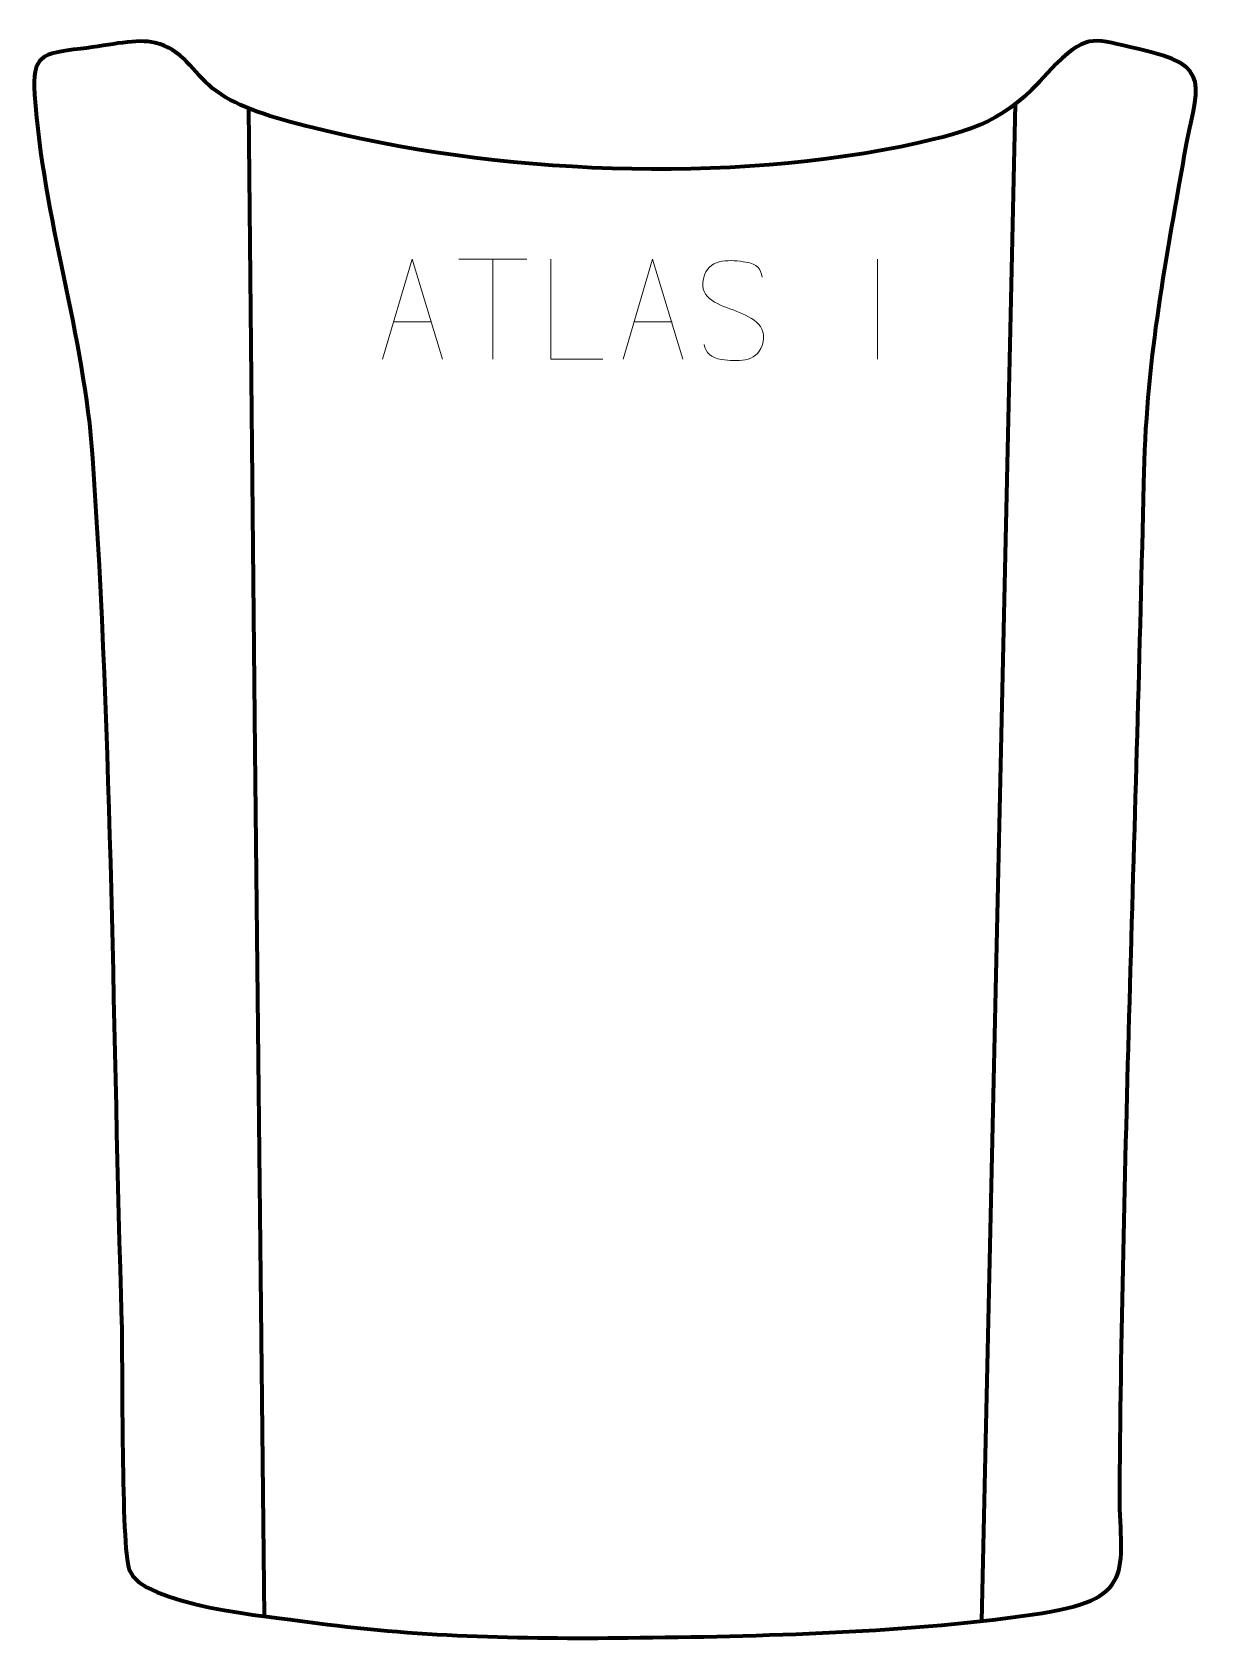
# Model space of a CAD drawing. Header units: millimetres. Extents: x -421 to -125, y 103 to 504.
import ezdxf

# ---------------------------------------------------------------- set-up
doc = ezdxf.new("R2010")
doc.units = ezdxf.units.MM
doc.header["$MEASUREMENT"] = 0
doc.layers.add('layer 2', color=7, linetype='Continuous')
doc.layers.add('layer 3', color=7, linetype='Continuous')

msp = doc.modelspace()

# ---------------------------------------------------------------- linework, layer by layer
at = {"layer": 'layer 2', "color": 142, "lineweight": 158}
msp.add_open_spline([(-366.6386, 485.3675), (-366.6386, 485.3675), (-365.0904, 325.1968), (-365.0904, 325.1968), (-365.0904, 325.1968), (-365.0904, 325.1968), (-362.7112, 109.0152), (-362.7112, 109.0152)], degree=3, knots=[0, 0, 0, 0, 0.33333333, 0.33333333, 0.33333333, 0.33333333, 1, 1, 1, 1], dxfattribs=at)
msp.add_open_spline([(-175.3295, 486.4269), (-175.3295, 486.4269), (-183.7641, 107.8558), (-183.7641, 107.8558)], degree=3, dxfattribs=at)
at = {"layer": 'layer 3', "color": 242, "lineweight": 158}
msp.add_open_spline([(-199.3683, 476.7214), (-182.122, 480.8463), (-176.9935, 483.1271), (-165.0985, 496.4896), (-165.0985, 496.4896), (-156.9802, 504.3777), (-155.3193, 502.4726), (-144.7503, 500.21), (-144.7503, 500.21), (-125.2709, 496.04), (-130.0243, 491.1071), (-133.067, 473.8575), (-133.067, 473.8575), (-138.2433, 444.5467), (-142.6397, 421.9013), (-143.2608, 391.7515), (-143.2608, 391.7515), (-145.062, 308.2041), (-148.5056, 224.682), (-149.2604, 141.1156), (-149.2604, 141.1156), (-149.4393, 121.3073), (-144.1015, 113.6773), (-168.5688, 109.8525), (-168.5688, 109.8525), (-200.8201, 104.9108), (-239.1856, 104.0226), (-272.0082, 103.665), (-272.0082, 103.665), (-298.6676, 103.3999), (-325.4989, 103.8855), (-351.9204, 107.6776), (-351.9204, 107.6776), (-360.6786, 108.8194), (-393.4544, 111.7938), (-396.4286, 120.6235), (-396.4286, 120.6235), (-398.4615, 126.6584), (-398.0501, 172.0275), (-398.3029, 182.3439), (-398.3029, 182.3439), (-400.5503, 254.0689), (-400.6678, 326.5941), (-405.5603, 398.1343), (-405.5603, 398.1343), (-407.6672, 428.942), (-417.9504, 457.9802), (-420.0251, 488.8407), (-420.0251, 488.8407), (-420.6288, 498.6187), (-418.3275, 499.0403), (-408.5264, 500.2282), (-408.5264, 500.2282), (-400.5738, 501.1921), (-394.611, 502.8064), (-389.9479, 501.7333), (-389.9479, 501.7333), (-383.1391, 500.1665), (-380.5519, 494.3889), (-375.6736, 490.4298), (-375.6736, 490.4298), (-370.3812, 486.1347), (-362.696, 483.6048), (-352.1337, 480.8999), (-352.1337, 480.8999), (-304.825, 468.7846), (-247.1712, 466.3061), (-199.3683, 476.7214)], degree=3, knots=[0, 0, 0, 0, 0.05555556, 0.05555556, 0.05555556, 0.05555556, 0.11111111, 0.11111111, 0.11111111, 0.11111111, 0.16666667, 0.16666667, 0.16666667, 0.16666667, 0.22222222, 0.22222222, 0.22222222, 0.22222222, 0.27777778, 0.27777778, 0.27777778, 0.27777778, 0.33333333, 0.33333333, 0.33333333, 0.33333333, 0.38888889, 0.38888889, 0.38888889, 0.38888889, 0.44444444, 0.44444444, 0.44444444, 0.44444444, 0.5, 0.5, 0.5, 0.5, 0.55555556, 0.55555556, 0.55555556, 0.55555556, 0.61111111, 0.61111111, 0.61111111, 0.61111111, 0.66666667, 0.66666667, 0.66666667, 0.66666667, 0.72222222, 0.72222222, 0.72222222, 0.72222222, 0.77777778, 0.77777778, 0.77777778, 0.77777778, 0.83333333, 0.83333333, 0.83333333, 0.83333333, 0.88888889, 0.88888889, 0.88888889, 0.88888889, 1, 1, 1, 1], dxfattribs=at)
at = {"layer": 'layer 3', "color": 250, "lineweight": 9}
for points, knots in [([(-333.1755, 422.7906), (-333.1755, 422.7906), (-325.8045, 447.7441), (-325.8045, 447.7441), (-325.8045, 447.7441), (-325.8045, 447.7441), (-318.2346, 422.7906), (-318.2346, 422.7906)], [0, 0, 0, 0, 0.33333333, 0.33333333, 0.33333333, 0.33333333, 1, 1, 1, 1]), ([(-278.2305, 422.7905), (-278.2305, 422.7905), (-291.1796, 422.7905), (-291.1796, 422.7905), (-291.1796, 422.7905), (-291.1796, 422.7905), (-291.1796, 447.7441), (-291.1796, 447.7441)], [0, 0, 0, 0, 0.33333333, 0.33333333, 0.33333333, 0.33333333, 1, 1, 1, 1]), ([(-273.1755, 422.7906), (-273.1755, 422.7906), (-265.8045, 447.7441), (-265.8045, 447.7441), (-265.8045, 447.7441), (-265.8045, 447.7441), (-258.2346, 422.7906), (-258.2346, 422.7906)], [0, 0, 0, 0, 0.33333333, 0.33333333, 0.33333333, 0.33333333, 1, 1, 1, 1]), ([(-245.7022, 435.0456), (-249.9505, 436.516), (-254.8586, 438.3118), (-252.8535, 443.8321), (-252.8535, 443.8321), (-251.35, 447.972), (-246.1364, 447.5835), (-242.5328, 446.9824), (-242.5328, 446.9824), (-239.6722, 446.5052), (-238.8075, 445.292), (-238.4969, 443.2079)], [0, 0, 0, 0, 0.25, 0.25, 0.25, 0.25, 0.5, 0.5, 0.5, 0.5, 1, 1, 1, 1]), ([(-245.7022, 435.0455), (-241.6836, 433.3988), (-236.6541, 431.5105), (-238.4881, 426.1502), (-238.4881, 426.1502), (-239.9479, 421.8838), (-244.8587, 422.1405), (-248.5848, 422.6952), (-248.5848, 422.6952), (-251.3348, 423.105), (-252.5557, 424.3185), (-252.9337, 426.4307)], [0, 0, 0, 0, 0.25, 0.25, 0.25, 0.25, 0.5, 0.5, 0.5, 0.5, 1, 1, 1, 1])]:
    msp.add_open_spline(points, degree=3, knots=knots, dxfattribs=at)
for points in [[(-314.1986, 447.7206), (-314.1986, 447.7206), (-297.2114, 447.7206), (-297.2114, 447.7206)], [(-305.7048, 422.7906), (-305.7048, 422.7906), (-305.7048, 447.7441), (-305.7048, 447.7441)], [(-209.705, 447.7544), (-209.705, 447.7544), (-209.705, 422.7803), (-209.705, 422.7803)], [(-330.4529, 432.04), (-330.4529, 432.04), (-320.9572, 432.04), (-320.9572, 432.04)], [(-270.4529, 432.04), (-270.4529, 432.04), (-260.9572, 432.04), (-260.9572, 432.04)]]:
    msp.add_open_spline(points, degree=3, dxfattribs=at)

doc.saveas('drawing.dxf')
